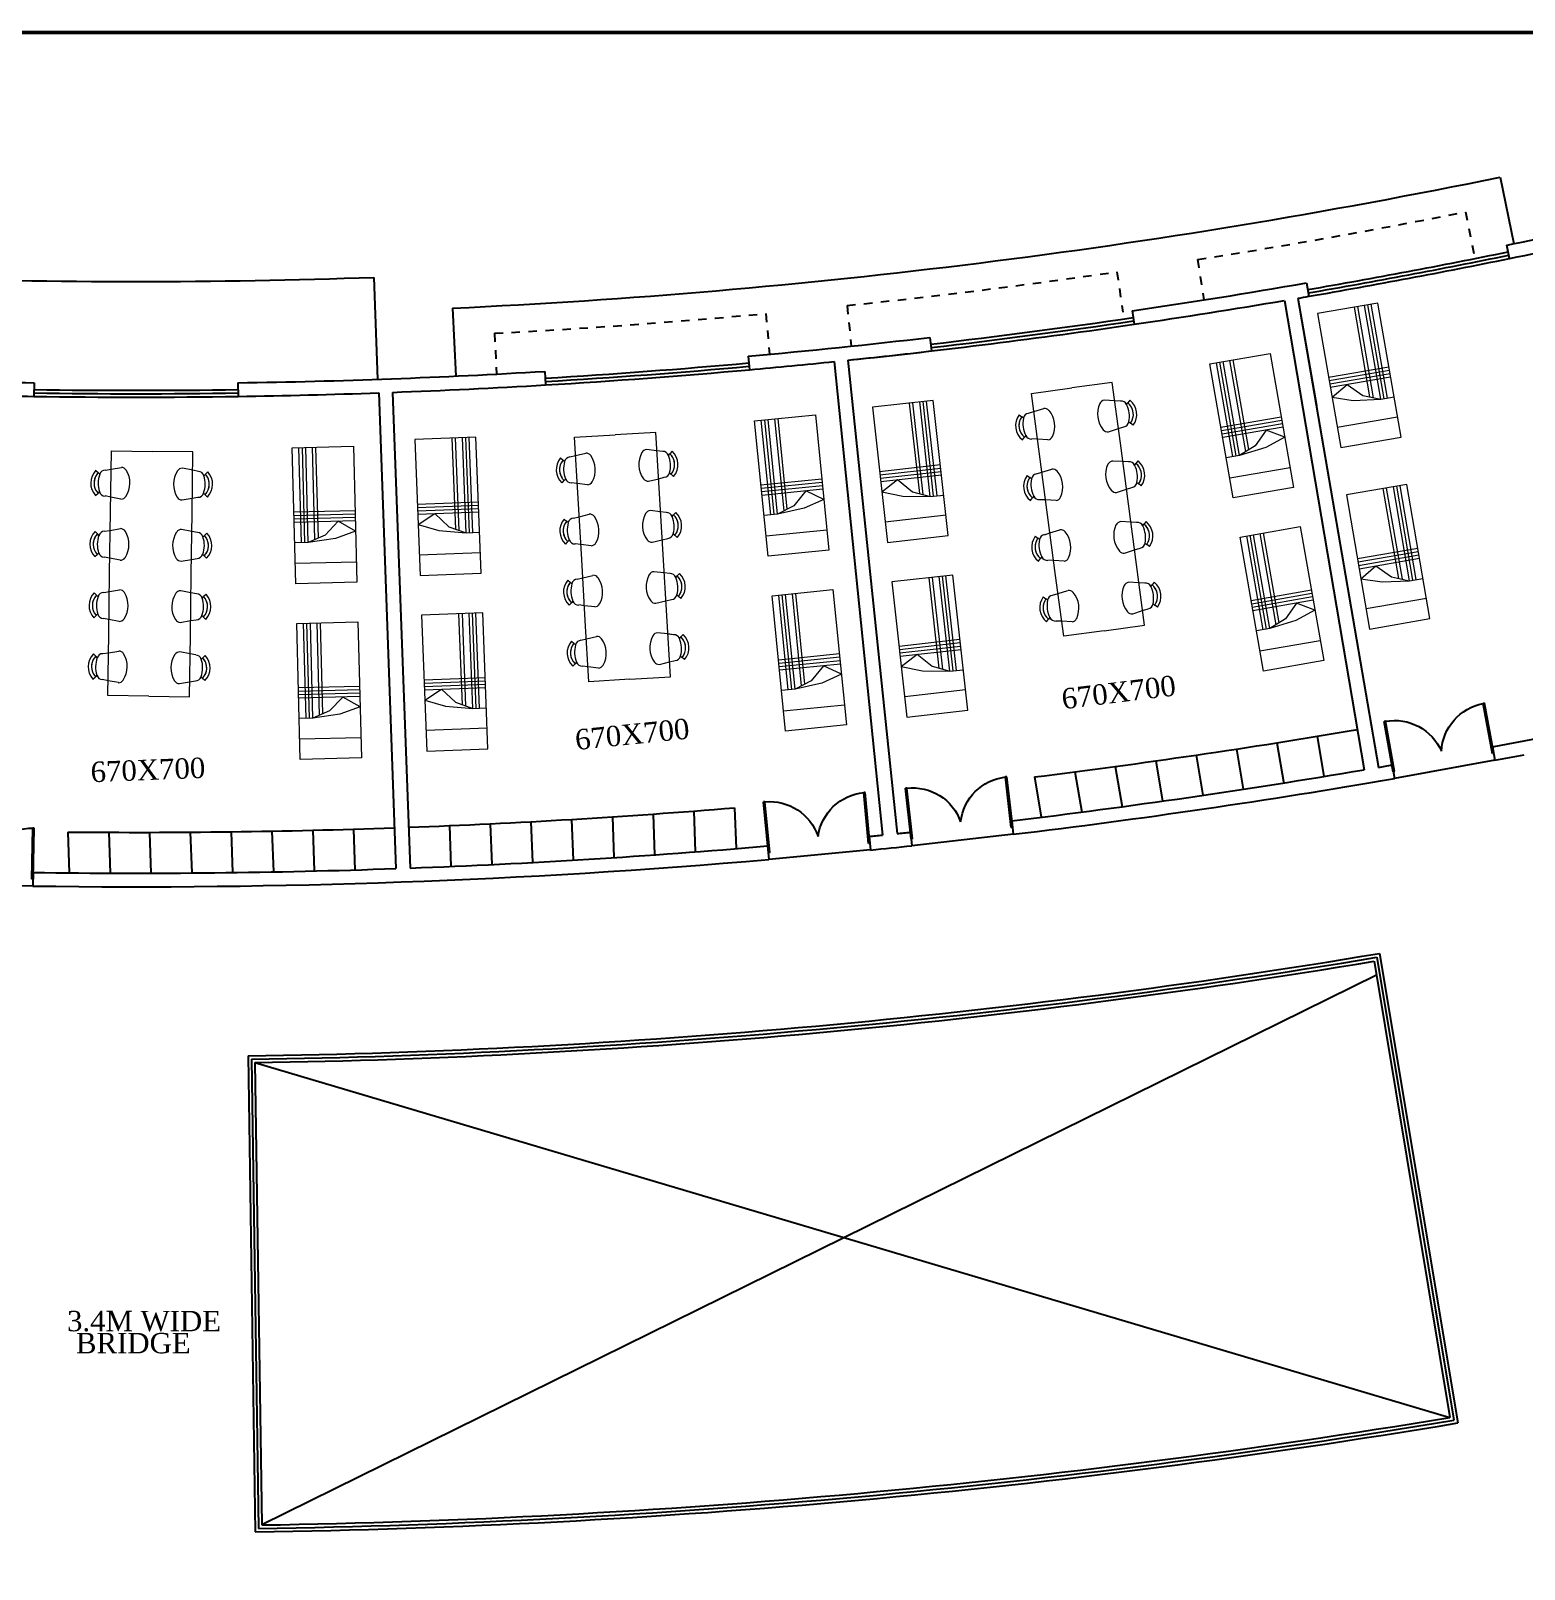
# Model space of a CAD drawing. Header units: metres. Extents: x 159409 to 239023, y 50504 to 95165.
# Drawn here: x 193498 to 195695, y 87594 to 89857 of the extents above; entities that cross this region are included whole.
import ezdxf
from ezdxf.enums import TextEntityAlignment as Align

# ---------------------------------------------------------------- set-up
doc = ezdxf.new("R2010")
doc.units = ezdxf.units.M
doc.header["$MEASUREMENT"] = 0
doc.linetypes.add('HIDDEN', pattern=[0.125, 0.0625, -0.0625])
doc.layers.add('A-TEXT', color=3, linetype='Continuous')
doc.layers.add('TEXT', color=3, linetype='Continuous')
doc.layers.add('FURN', color=8, linetype='Continuous', lineweight=5)
doc.styles.add('DIM', font='times.ttf', dxfattribs={"height": 0.3})
doc.styles.get("Standard").update_dxf_attribs({"font": 'times.ttf', "height": 18})

# ---------------------------------------------------------------- blocks, each defined once
blk = doc.blocks.new('d2')
at = {"color": 8, "ltscale": 8}
for p, q in [((-332.772, -186.458, 9945.752), (-332.753, -186.454, 9945.752)), ((-332.628, -187.194, 9945.752), (-332.772, -186.458, 9945.752)), ((-332.609, -187.19, 9945.752), (-332.753, -186.454, 9945.752)), ((-332.753, -186.454, 9945.752), (-332.753, -186.454, 9945.732)), ((-332.753, -186.454, 9945.732), (-332.753, -186.454, 9945.732)), ((-334.226, -186.743, 9945.752), (-334.206, -186.739, 9945.752)), ((-334.082, -187.479, 9945.752), (-334.226, -186.743, 9945.752)), ((-334.062, -187.475, 9945.752), (-334.206, -186.739, 9945.752)), ((-334.063, -187.577, 9945.752), (-332.589, -187.288, 9945.752)), ((-332.628, -187.194, 9945.752), (-332.609, -187.19, 9945.752)), ((-334.082, -187.479, 9945.752), (-334.062, -187.475, 9945.752))]:
    blk.add_line(p, q, dxfattribs=at)
for centre, start, end in [((-332.628, -187.194, 9945.752), 101.092, 178.0402), ((-334.062, -187.475, 9945.752), 24.1438, 101.092)]:
    blk.add_arc(centre, 0.75, start, end, dxfattribs=at)
blk = doc.blocks.new('FREGTET')
at = {"layer": 'FURN'}
for p, q in [((-154.698, 109.057, -2766.571), (-154.732, 108.979, -2766.571)), ((-154.698, 109.057, -2766.571), (-154.732, 108.979, -2766.571)), ((-154.66, 109.191, -2766.571), (-154.635, 109.149, -2766.571)), ((-154.66, 109.191, -2766.571), (-154.635, 109.149, -2766.571)), ((-154.617, 109.122, -2766.571), (-154.635, 109.149, -2766.571)), ((-154.617, 109.122, -2766.571), (-154.635, 109.149, -2766.571)), ((-154.369, 109.063, -2766.571), (-154.341, 109.079, -2766.571)), ((-154.369, 109.063, -2766.571), (-154.341, 109.079, -2766.571)), ((-154.3, 109.105, -2766.571), (-154.341, 109.079, -2766.571)), ((-154.3, 109.105, -2766.571), (-154.341, 109.079, -2766.571)), ((-154.994, 109.041, -2766.571), (-155.133, 108.458, -2766.571)), ((-154.118, 108.833, -2766.571), (-154.994, 109.041, -2766.571)), ((-154.732, 108.979, -2766.571), (-154.793, 108.838, -2766.571)), ((-154.34, 108.731, -2766.571), (-154.331, 108.884, -2766.571)), ((-154.331, 108.884, -2766.571), (-154.327, 108.968, -2766.571)), ((-154.331, 108.884, -2766.571), (-154.327, 108.968, -2766.571)), ((-153.243, 108.625, -2766.571), (-154.118, 108.833, -2766.571)), ((-153.822, 108.848, -2766.571), (-153.856, 108.771, -2766.571)), ((-153.822, 108.848, -2766.571), (-153.856, 108.771, -2766.571)), ((-153.784, 108.982, -2766.571), (-153.76, 108.941, -2766.571)), ((-153.784, 108.982, -2766.571), (-153.76, 108.941, -2766.571)), ((-153.742, 108.914, -2766.571), (-153.76, 108.941, -2766.571)), ((-153.742, 108.914, -2766.571), (-153.76, 108.941, -2766.571)), ((-153.493, 108.854, -2766.571), (-153.465, 108.871, -2766.571)), ((-153.493, 108.854, -2766.571), (-153.465, 108.871, -2766.571)), ((-153.425, 108.897, -2766.571), (-153.465, 108.871, -2766.571)), ((-153.425, 108.897, -2766.571), (-153.465, 108.871, -2766.571)), ((-153.856, 108.771, -2766.571), (-153.917, 108.63, -2766.571)), ((-153.464, 108.523, -2766.571), (-153.456, 108.676, -2766.571)), ((-153.456, 108.676, -2766.571), (-153.451, 108.76, -2766.571)), ((-153.456, 108.676, -2766.571), (-153.451, 108.76, -2766.571)), ((-152.367, 108.417, -2766.571), (-153.243, 108.625, -2766.571)), ((-152.946, 108.64, -2766.571), (-152.98, 108.563, -2766.571)), ((-152.946, 108.64, -2766.571), (-152.98, 108.563, -2766.571)), ((-152.908, 108.774, -2766.571), (-152.884, 108.732, -2766.571)), ((-152.908, 108.774, -2766.571), (-152.884, 108.732, -2766.571)), ((-152.866, 108.705, -2766.571), (-152.884, 108.732, -2766.571)), ((-152.866, 108.705, -2766.571), (-152.884, 108.732, -2766.571)), ((-152.618, 108.646, -2766.571), (-152.59, 108.663, -2766.571)), ((-152.618, 108.646, -2766.571), (-152.59, 108.663, -2766.571)), ((-152.549, 108.689, -2766.571), (-152.59, 108.663, -2766.571)), ((-152.549, 108.689, -2766.571), (-152.59, 108.663, -2766.571)), ((-155.271, 107.874, -2766.571), (-155.133, 108.458, -2766.571)), ((-152.98, 108.563, -2766.571), (-153.042, 108.422, -2766.571)), ((-152.589, 108.314, -2766.571), (-152.58, 108.468, -2766.571)), ((-152.58, 108.468, -2766.571), (-152.576, 108.552, -2766.571)), ((-152.58, 108.468, -2766.571), (-152.576, 108.552, -2766.571)), ((-151.491, 108.209, -2766.571), (-152.367, 108.417, -2766.571)), ((-152.071, 108.432, -2766.571), (-152.105, 108.355, -2766.571)), ((-152.071, 108.432, -2766.571), (-152.105, 108.354, -2766.571)), ((-152.033, 108.566, -2766.571), (-152.008, 108.524, -2766.571)), ((-152.033, 108.566, -2766.571), (-152.008, 108.524, -2766.571)), ((-151.991, 108.497, -2766.571), (-152.008, 108.524, -2766.571)), ((-151.991, 108.497, -2766.571), (-152.008, 108.524, -2766.571)), ((-151.742, 108.438, -2766.571), (-151.714, 108.454, -2766.571)), ((-151.742, 108.438, -2766.571), (-151.714, 108.454, -2766.571)), ((-151.674, 108.481, -2766.571), (-151.714, 108.454, -2766.571)), ((-151.674, 108.481, -2766.571), (-151.714, 108.454, -2766.571)), ((-152.105, 108.355, -2766.571), (-152.166, 108.214, -2766.571)), ((-151.713, 108.106, -2766.571), (-151.705, 108.259, -2766.571)), ((-151.705, 108.259, -2766.571), (-151.7, 108.344, -2766.571)), ((-151.705, 108.259, -2766.571), (-151.7, 108.344, -2766.571)), ((-151.63, 107.625, -2766.571), (-151.491, 108.209, -2766.571)), ((-155.009, 107.811, -2766.571), (-155.001, 107.965, -2766.571)), ((-154.396, 107.666, -2766.571), (-155.271, 107.874, -2766.571)), ((-155.014, 107.727, -2766.571), (-155.009, 107.812, -2766.571)), ((-155.014, 107.727, -2766.571), (-155.009, 107.811, -2766.571)), ((-154.609, 107.716, -2766.571), (-154.643, 107.639, -2766.571)), ((-154.609, 107.716, -2766.571), (-154.643, 107.639, -2766.571)), ((-154.547, 107.857, -2766.571), (-154.609, 107.716, -2766.571)), ((-154.133, 107.603, -2766.571), (-154.125, 107.756, -2766.571)), ((-155.04, 107.59, -2766.571), (-154.999, 107.617, -2766.571)), ((-155.04, 107.59, -2766.571), (-154.999, 107.617, -2766.571)), ((-154.971, 107.633, -2766.571), (-154.999, 107.617, -2766.571)), ((-154.971, 107.633, -2766.571), (-154.999, 107.617, -2766.571)), ((-154.723, 107.574, -2766.571), (-154.705, 107.547, -2766.571)), ((-154.723, 107.574, -2766.571), (-154.705, 107.547, -2766.571)), ((-154.681, 107.505, -2766.571), (-154.705, 107.547, -2766.571)), ((-154.681, 107.505, -2766.571), (-154.705, 107.547, -2766.571)), ((-153.52, 107.458, -2766.571), (-154.396, 107.666, -2766.571)), ((-154.138, 107.519, -2766.571), (-154.133, 107.603, -2766.571)), ((-154.138, 107.519, -2766.571), (-154.133, 107.603, -2766.571)), ((-153.733, 107.508, -2766.571), (-153.767, 107.431, -2766.571)), ((-153.733, 107.508, -2766.571), (-153.767, 107.431, -2766.571)), ((-153.672, 107.649, -2766.571), (-153.733, 107.508, -2766.571)), ((-153.258, 107.395, -2766.571), (-153.249, 107.548, -2766.571)), ((-151.63, 107.625, -2766.571), (-151.769, 107.041, -2766.571)), ((-154.164, 107.382, -2766.571), (-154.124, 107.408, -2766.571)), ((-154.164, 107.382, -2766.571), (-154.124, 107.408, -2766.571)), ((-154.096, 107.425, -2766.571), (-154.124, 107.408, -2766.571)), ((-154.096, 107.425, -2766.571), (-154.124, 107.408, -2766.571)), ((-153.847, 107.366, -2766.571), (-153.83, 107.338, -2766.571)), ((-153.847, 107.366, -2766.571), (-153.83, 107.338, -2766.571)), ((-153.805, 107.297, -2766.571), (-153.83, 107.338, -2766.571)), ((-153.805, 107.297, -2766.571), (-153.83, 107.338, -2766.571)), ((-152.645, 107.249, -2766.571), (-153.52, 107.458, -2766.571)), ((-153.262, 107.311, -2766.571), (-153.258, 107.395, -2766.571)), ((-153.262, 107.311, -2766.571), (-153.258, 107.395, -2766.571)), ((-152.858, 107.3, -2766.571), (-152.892, 107.223, -2766.571)), ((-152.858, 107.3, -2766.571), (-152.892, 107.223, -2766.571)), ((-152.796, 107.441, -2766.571), (-152.858, 107.3, -2766.571)), ((-151.769, 107.041, -2766.571), (-152.645, 107.249, -2766.571)), ((-152.382, 107.187, -2766.571), (-152.374, 107.34, -2766.571)), ((-153.289, 107.174, -2766.571), (-153.248, 107.2, -2766.571)), ((-153.289, 107.174, -2766.571), (-153.248, 107.2, -2766.571)), ((-153.22, 107.216, -2766.571), (-153.248, 107.2, -2766.571)), ((-153.22, 107.216, -2766.571), (-153.248, 107.2, -2766.571)), ((-152.972, 107.157, -2766.571), (-152.954, 107.13, -2766.571)), ((-152.972, 107.157, -2766.571), (-152.954, 107.13, -2766.571)), ((-152.93, 107.089, -2766.571), (-152.954, 107.13, -2766.571)), ((-152.93, 107.089, -2766.571), (-152.954, 107.13, -2766.571)), ((-152.387, 107.103, -2766.571), (-152.382, 107.187, -2766.571)), ((-152.387, 107.103, -2766.571), (-152.382, 107.187, -2766.571)), ((-151.982, 107.092, -2766.571), (-152.016, 107.014, -2766.571)), ((-151.982, 107.092, -2766.571), (-152.016, 107.014, -2766.571)), ((-151.921, 107.233, -2766.571), (-151.982, 107.092, -2766.571)), ((-152.413, 106.966, -2766.571), (-152.373, 106.992, -2766.571)), ((-152.413, 106.966, -2766.571), (-152.373, 106.992, -2766.571)), ((-152.345, 107.008, -2766.571), (-152.373, 106.992, -2766.571)), ((-152.345, 107.008, -2766.571), (-152.373, 106.992, -2766.571)), ((-152.096, 106.949, -2766.571), (-152.078, 106.922, -2766.571)), ((-152.096, 106.949, -2766.571), (-152.078, 106.922, -2766.571)), ((-152.054, 106.88, -2766.571), (-152.078, 106.922, -2766.571)), ((-152.054, 106.88, -2766.571), (-152.078, 106.922, -2766.571))]:
    blk.add_line(p, q, dxfattribs=at)
for centre, radius, start, end in [((-154.615, 109.037, -2766.571), 0.0847, 91.5148, 166.6297), ((-154.615, 109.037, -2766.571), 0.0847, 91.5148, 166.6297), ((-154.525, 108.959, -2766.571), 0.268, 33.0269, 120.2325), ((-154.525, 108.959, -2766.571), 0.268, 33.0269, 120.2325), ((-154.525, 108.959, -2766.571), 0.219, 33.0269, 120.2325), ((-154.525, 108.959, -2766.571), 0.219, 46.2775, 120.2325), ((-154.576, 108.746, -2766.571), 0.378, 56.8909, 96.3685), ((-154.576, 108.746, -2766.571), 0.378, 56.8909, 96.3685), ((-154.409, 108.988, -2766.571), 0.0847, 346.6297, 61.7447), ((-154.409, 108.988, -2766.571), 0.0847, 346.6297, 61.7447), ((-154.711, 108.819, -2766.571), 0.0847, 166.6297, 224.3988), ((-154.711, 108.819, -2766.571), 0.0847, 166.6297, 224.3988), ((-153.74, 108.829, -2766.571), 0.0847, 91.5148, 166.6297), ((-153.74, 108.829, -2766.571), 0.0847, 91.5148, 166.6297), ((-153.649, 108.751, -2766.571), 0.268, 33.0269, 120.2325), ((-153.649, 108.751, -2766.571), 0.268, 33.0269, 120.2325), ((-153.649, 108.751, -2766.571), 0.219, 33.0269, 120.2325), ((-153.649, 108.751, -2766.571), 0.219, 46.2775, 120.2325), ((-153.7, 108.538, -2766.571), 0.378, 56.8909, 96.3685), ((-153.7, 108.538, -2766.571), 0.378, 56.8909, 96.3685), ((-153.534, 108.78, -2766.571), 0.0847, 346.6297, 61.7447), ((-153.534, 108.78, -2766.571), 0.0847, 346.6297, 61.7447), ((-154.512, 109.013, -2766.571), 0.363, 224.3988, 288.8607), ((-154.512, 109.013, -2766.571), 0.363, 224.3988, 288.8607), ((-154.422, 108.75, -2766.571), 0.0847, 288.8607, 346.6297), ((-154.422, 108.75, -2766.571), 0.0847, 288.8607, 346.6297), ((-153.835, 108.611, -2766.571), 0.0847, 166.6297, 224.3988), ((-153.835, 108.611, -2766.571), 0.0847, 166.6297, 224.3988), ((-152.864, 108.621, -2766.571), 0.0847, 91.5148, 166.6297), ((-152.864, 108.621, -2766.571), 0.0847, 91.5148, 166.6297), ((-152.774, 108.543, -2766.571), 0.268, 33.0269, 120.2325), ((-152.774, 108.543, -2766.571), 0.268, 33.0269, 120.2325), ((-152.774, 108.543, -2766.571), 0.219, 33.0269, 120.2325), ((-152.774, 108.543, -2766.571), 0.219, 46.2775, 120.2325), ((-152.824, 108.33, -2766.571), 0.378, 56.8909, 96.3685), ((-152.824, 108.33, -2766.571), 0.378, 56.8909, 96.3685), ((-152.658, 108.572, -2766.571), 0.0847, 346.6297, 61.7447), ((-152.658, 108.572, -2766.571), 0.0847, 346.6297, 61.7447), ((-151.898, 108.335, -2766.571), 0.268, 33.0269, 120.2325), ((-151.898, 108.335, -2766.571), 0.268, 33.0269, 120.2325), ((-153.636, 108.805, -2766.571), 0.363, 224.3988, 288.8607), ((-153.636, 108.805, -2766.571), 0.363, 224.3988, 288.8607), ((-153.547, 108.542, -2766.571), 0.0847, 288.8607, 346.6297), ((-153.547, 108.542, -2766.571), 0.0847, 288.8607, 346.6297), ((-152.959, 108.403, -2766.571), 0.0847, 166.6297, 224.3988), ((-152.959, 108.403, -2766.571), 0.0847, 166.6297, 224.3988), ((-151.988, 108.413, -2766.571), 0.0847, 91.5148, 166.6297), ((-151.988, 108.413, -2766.571), 0.0847, 91.5148, 166.6297), ((-151.898, 108.335, -2766.571), 0.219, 33.0269, 120.2325), ((-151.898, 108.335, -2766.571), 0.219, 46.2775, 120.2325), ((-151.949, 108.122, -2766.571), 0.378, 56.8909, 96.3685), ((-151.949, 108.122, -2766.571), 0.378, 56.8909, 96.3685), ((-151.782, 108.364, -2766.571), 0.0847, 346.6297, 61.7447), ((-151.782, 108.364, -2766.571), 0.0847, 346.6297, 61.7447), ((-152.761, 108.597, -2766.571), 0.363, 224.3988, 288.8607), ((-152.761, 108.597, -2766.571), 0.363, 224.3988, 288.8607), ((-152.671, 108.334, -2766.571), 0.0847, 288.8607, 346.6297), ((-152.671, 108.334, -2766.571), 0.0847, 288.8607, 346.6297), ((-152.084, 108.194, -2766.571), 0.0847, 166.6297, 224.3988), ((-152.084, 108.194, -2766.571), 0.0847, 166.6297, 224.3988), ((-154.918, 107.945, -2766.571), 0.0847, 108.8607, 166.6297), ((-154.918, 107.945, -2766.571), 0.0847, 108.8607, 166.6297), ((-154.828, 107.682, -2766.571), 0.363, 44.3988, 108.8607), ((-154.828, 107.682, -2766.571), 0.363, 44.3988, 108.8607), ((-154.63, 107.876, -2766.571), 0.0847, 346.6297, 44.3988), ((-154.63, 107.876, -2766.571), 0.0847, 346.6297, 44.3988), ((-151.885, 108.389, -2766.571), 0.363, 224.3988, 288.8607), ((-151.885, 108.389, -2766.571), 0.363, 224.3988, 288.8607), ((-151.795, 108.126, -2766.571), 0.0847, 288.8607, 346.6297), ((-151.795, 108.126, -2766.571), 0.0847, 288.8607, 346.6297), ((-154.931, 107.707, -2766.571), 0.0847, 166.6297, 241.7447), ((-154.931, 107.707, -2766.571), 0.0847, 166.6297, 241.7447), ((-154.043, 107.737, -2766.571), 0.0847, 108.8607, 166.6297), ((-154.043, 107.737, -2766.571), 0.0847, 108.8607, 166.6297), ((-153.953, 107.474, -2766.571), 0.363, 44.3988, 108.8607), ((-153.953, 107.474, -2766.571), 0.363, 44.3988, 108.8607), ((-153.754, 107.668, -2766.571), 0.0847, 346.6297, 44.3988), ((-153.754, 107.668, -2766.571), 0.0847, 346.6297, 44.3988), ((-154.816, 107.736, -2766.571), 0.268, 213.0269, 300.2325), ((-154.816, 107.736, -2766.571), 0.268, 213.0269, 300.2325), ((-154.816, 107.736, -2766.571), 0.219, 213.0269, 300.2325), ((-154.816, 107.736, -2766.571), 0.219, 213.0269, 286.9819), ((-154.765, 107.949, -2766.571), 0.378, 236.8909, 276.3685), ((-154.765, 107.949, -2766.571), 0.378, 236.8909, 276.3685), ((-154.725, 107.658, -2766.571), 0.0847, 271.5148, 346.6297), ((-154.725, 107.658, -2766.571), 0.0847, 271.5148, 346.6297), ((-154.056, 107.499, -2766.571), 0.0847, 166.6297, 241.7447), ((-154.056, 107.499, -2766.571), 0.0847, 166.6297, 241.7447), ((-153.167, 107.529, -2766.571), 0.0847, 108.8607, 166.6297), ((-153.167, 107.529, -2766.571), 0.0847, 108.8607, 166.6297), ((-153.077, 107.266, -2766.571), 0.363, 44.3988, 108.8607), ((-153.077, 107.266, -2766.571), 0.363, 44.3988, 108.8607), ((-152.879, 107.46, -2766.571), 0.0847, 346.6297, 44.3988), ((-152.879, 107.46, -2766.571), 0.0847, 346.6297, 44.3988), ((-153.94, 107.528, -2766.571), 0.268, 213.0269, 300.2325), ((-153.94, 107.528, -2766.571), 0.268, 213.0269, 300.2325), ((-153.94, 107.528, -2766.571), 0.219, 213.0269, 300.2325), ((-153.94, 107.528, -2766.571), 0.219, 213.0269, 286.9819), ((-153.889, 107.741, -2766.571), 0.378, 236.8909, 276.3685), ((-153.889, 107.741, -2766.571), 0.378, 236.8909, 276.3685), ((-153.85, 107.45, -2766.571), 0.0847, 271.5148, 346.6297), ((-153.85, 107.45, -2766.571), 0.0847, 271.5148, 346.6297), ((-153.18, 107.291, -2766.571), 0.0847, 166.6297, 241.7447), ((-153.18, 107.291, -2766.571), 0.0847, 166.6297, 241.7447), ((-152.291, 107.321, -2766.571), 0.0847, 108.8607, 166.6297), ((-152.291, 107.321, -2766.571), 0.0847, 108.8607, 166.6297), ((-152.202, 107.058, -2766.571), 0.363, 44.3988, 108.8607), ((-152.202, 107.058, -2766.571), 0.363, 44.3988, 108.8607), ((-152.003, 107.252, -2766.571), 0.0847, 346.6297, 44.3988), ((-152.003, 107.252, -2766.571), 0.0847, 346.6297, 44.3988), ((-153.064, 107.32, -2766.571), 0.268, 213.0269, 300.2325), ((-153.064, 107.32, -2766.571), 0.268, 213.0269, 300.2325), ((-153.064, 107.32, -2766.571), 0.219, 213.0269, 300.2325), ((-153.064, 107.32, -2766.571), 0.219, 213.0269, 286.9819), ((-153.014, 107.533, -2766.571), 0.378, 236.8909, 276.3685), ((-153.014, 107.533, -2766.571), 0.378, 236.8909, 276.3685), ((-152.974, 107.242, -2766.571), 0.0847, 271.5148, 346.6297), ((-152.974, 107.242, -2766.571), 0.0847, 271.5148, 346.6297), ((-152.304, 107.083, -2766.571), 0.0847, 166.6297, 241.7447), ((-152.304, 107.083, -2766.571), 0.0847, 166.6297, 241.7447), ((-152.098, 107.034, -2766.571), 0.0847, 271.5148, 346.6297), ((-152.098, 107.034, -2766.571), 0.0847, 271.5148, 346.6297), ((-152.189, 107.112, -2766.571), 0.268, 213.0269, 300.2325), ((-152.189, 107.112, -2766.571), 0.268, 213.0269, 300.2325), ((-152.189, 107.112, -2766.571), 0.219, 213.0269, 300.2325), ((-152.189, 107.112, -2766.571), 0.219, 213.0269, 286.9819), ((-152.138, 107.325, -2766.571), 0.378, 236.8909, 276.3685), ((-152.138, 107.325, -2766.571), 0.378, 236.8909, 276.3685)]:
    blk.add_arc(centre, radius, start, end, dxfattribs=at)
blk = doc.blocks.new('A$C25933C84')
at = {"linetype": 'Continuous'}
for p, q in [((0, 0.9), (2, 0.9)), ((0, 0), (0, 0.9)), ((0.3, 0.9), (0.3, 0)), ((0.6, 0.7), (0.6, 0.9)), ((0.65, 0.3), (0.6, 0.7)), ((0.7, 0.45), (0.6, 0.7)), ((2, 0.9), (2, 0)), ((0.75, 0), (0.65, 0.3)), ((0.9, 0.25), (0.7, 0.45)), ((0.75, 0), (0.9, 0.25)), ((2, 0), (0, 0))]:
    blk.add_line(p, q, dxfattribs=at)
for p, q in [((0.6, 0.8), (2, 0.8)), ((0.6, 0.75), (2, 0.75)), ((0.6, 0.7), (2, 0.7)), ((0.9, 0), (0.9, 0.9)), ((0.95, 0), (0.95, 0.9)), ((1, 0), (1, 0.9)), ((1.05, 0), (1.05, 0.9)), ((0.64, 0.6), (2, 0.6)), ((0.66, 0.55), (2, 0.55))]:
    blk.add_line(p, q)

msp = doc.modelspace()

# ---------------------------------------------------------------- linework, layer by layer
at = {"color": 0, "ltscale": 10}
for p, q in [((195659.336, 89641.368, 0.002), (195679.42, 89543.406, 0.421)), ((195673.056, 89521.691, 0.421), (195669.06, 89541.287, 0.421)), ((194003.091, 89493.993, -0.842), (194008.372, 89344.086, 0.421)), ((195374.652, 89485.788, 0.421), (195378.065, 89466.082, 0.421)), ((195342.38, 89459.968, 0.421), (195459.354, 88769.81, 0.421)), ((195361.993, 89463.312, 0.421), (195389.04, 89305.614, 0.421)), ((195361.993, 89463.312, 0.421), (195480.325, 88773.386, 0.421)), ((194118.574, 89448.679, -0.066), (194123.233, 89348.788, 0.421)), ((195118.125, 89444.759, 0.421), (195121.029, 89424.968, 0.421)), ((194820.701, 89405.616, 0.421), (194823.016, 89385.75, 0.421)), ((194553.468, 89378.081, 0.421), (194555.253, 89358.161, 0.421)), ((194680.063, 89370.124, 0.421), (194751.172, 88673.746, 0.421)), ((194699.854, 89372.165, 0.421), (194772.334, 88675.927, 0.421)), ((194254.311, 89355.756, 0.421), (194255.504, 89335.79, 0.421)), ((193503.294, 89338.945, 0.421), (193502.997, 89318.948, 0.421)), ((193803.087, 89338.945, 0.421), (193803.384, 89318.948, 0.421)), ((194010.312, 89324.142, 0.421), (194035.042, 88624.579, 0.421)), ((194030.195, 89324.864, 0.421), (194056.302, 88625.351, 0.421)), ((195271.607, 88800.374, 0.421), (195281.634, 88741.209, 0.421)), ((195330.903, 88809.574, 0.421), (195341.041, 88749.758, 0.421)), ((195390.143, 88819.105, 0.421), (195400.198, 88759.784, 0.421)), ((195648.103, 88803.526, 0.421), (195651.522, 88783.819, 0.421)), ((195093.382, 88774.754, 0.421), (195103.414, 88715.565, 0.421)), ((195152.846, 88782.964, 0.421), (195162.876, 88723.784, 0.421)), ((195212.254, 88791.503, 0.421), (195222.283, 88732.332, 0.421)), ((195500.488, 88776.864, 0.421), (195503.907, 88757.158, 0.421)), ((194974.285, 88759.328, 0.421), (194984.321, 88700.113, 0.421)), ((195033.861, 88766.876, 0.421), (195043.895, 88707.674, 0.421)), ((194473.466, 88709.177, 0.421), (194475.705, 88649.173, 0.421)), ((194533.33, 88713.927, 0.421), (194535.57, 88653.91, 0.421)), ((194114.016, 88687.715, 0.421), (194116.26, 88627.589, 0.421)), ((194173.956, 88690.455, 0.421), (194176.193, 88630.493, 0.421)), ((194233.883, 88693.529, 0.421), (194236.121, 88633.563, 0.421)), ((194293.797, 88696.939, 0.421), (194296.035, 88636.965, 0.421)), ((194353.699, 88700.683, 0.421), (194355.938, 88640.701, 0.421)), ((194413.589, 88704.762, 0.421), (194415.828, 88644.771, 0.421)), ((194941.282, 88694.86, 0.421), (194943.353, 88674.965, 0.421)), ((193552.843, 88678.3, 0.421), (193554.965, 88618.278, 0.421)), ((193612.894, 88677.907, 0.421), (193615.016, 88617.899, 0.421)), ((193672.934, 88677.85, 0.421), (193675.055, 88617.854, 0.421)), ((193732.962, 88678.128, 0.421), (193735.082, 88618.142, 0.421)), ((193792.977, 88678.741, 0.421), (193795.098, 88618.763, 0.421)), ((193852.981, 88679.689, 0.421), (193855.101, 88619.718, 0.421)), ((193912.974, 88680.972, 0.421), (193915.093, 88621.005, 0.421)), ((193972.954, 88682.589, 0.421), (193975.08, 88622.459, 0.421)), ((194731.274, 88671.732, 0.421), (194733.306, 88651.836, 0.421)), ((194792.225, 88678.017, 0.421), (194794.295, 88658.124, 0.421)), ((194581.916, 88657.806, 0.421), (194583.948, 88637.907, 0.421)), ((193502.031, 88618.889, 0.421), (193501.437, 88598.895, 0.421))]:
    msp.add_line(p, q, dxfattribs=at)
at = {"color": 0, "linetype": 'HIDDEN', "ltscale": 200}
for p, q in [((195608.321, 89590.261, 0), (195621.966, 89521.604, 0.421)), ((195095.8, 89502.134, 0), (195104.431, 89442.758, 0.421)), ((195214.44, 89520.106, -0.005), (195223.781, 89460.837, 0.421)), ((194579.391, 89440.694, 0.421), (194584.933, 89380.95, 0.421)), ((194698.812, 89452.491, 0.421), (194705.068, 89392.819, 0.421)), ((194180.364, 89411.697, 0.421), (194183.518, 89351.78, 0.421))]:
    msp.add_line(p, q, dxfattribs=at)
at = {"color": 0, "ltscale": 8}
for p, q in [((195473.871, 88488.327, 0.421), (195585.523, 87817.556, 0.421)), ((195477.982, 88494.081, 0.421), (195591.276, 87813.445, 0.421)), ((195482.092, 88499.837, 0.421), (195597.029, 87809.337, 0.421)), ((195477.273, 88467.887, 0.421), (193838.149, 87659.285, 0.842)), ((193817.903, 88349.056, 0.842), (193828.299, 87649.131, 0.842)), ((193822.977, 88344.132, 0.842), (193833.224, 87654.206, 0.842)), ((193828.05, 88339.21, 0.842), (193838.149, 87659.282, 0.842)), ((193828.05, 88339.208, 0.842), (195585.523, 87817.556, 0.421))]:
    msp.add_line(p, q, dxfattribs=at)
at = {"color": 6, "const_width": 5.123}
msp.add_lwpolyline([(197008.003, 89854.015), (197008.003, 85112.189), (190264.254, 85112.189), (190264.254, 89854.015)], close=True, dxfattribs=at)
at = {"color": 0, "ltscale": 10}
for centre, radius, start, end in [((193653.191, 99426.332, 0.421), 9988.5, 272.6704847, 281.5864047), ((193653.191, 99426.332, 0.421), 10088.5, 281.5263458, 282.5630882), ((193653.191, 99426.332, 0.421), 10108.5, 281.5263458, 282.5630882), ((193653.191, 99426.332, 0.421), 10098.5, 279.825333, 281.5263458), ((193653.191, 99426.332, 0.421), 10103.5, 279.8256138, 281.5263458), ((193653.191, 99426.332, 0.421), 10108.5, 279.8258943, 281.5263458), ((193653.191, 99426.332), 9938.5, 267.9812456, 272.0176033), ((193653.191, 99426.332, 0.421), 10088.5, 278.3493446, 279.8247985), ((193653.191, 99426.332, 0.421), 10108.5, 278.349339, 279.6195864), ((193653.191, 99426.332, 0.421), 10108.5, 279.7323586, 279.8247985), ((193653.191, 99426.332, 0.421), 10088.5, 275.1197699, 276.6455503), ((193653.191, 99426.332, 0.421), 10108.5, 275.9432213, 276.6455503), ((193653.191, 99426.332, 0.421), 10108.5, 275.1197699, 275.830449), ((193653.191, 99426.332, 0.421), 10088.5, 266.8626328, 269.1486596), ((193653.191, 99426.332, 0.421), 10088.5, 270.8513404, 273.4159757), ((193653.191, 99426.332, 0.421), 10108.5, 268.2974718, 269.1486596), ((193653.191, 99426.332, 0.421), 10108.5, 270.8513404, 272.0246116), ((193653.191, 99426.332, 0.421), 10108.5, 272.1373838, 273.4159812), ((193653.191, 99426.332, 0.421), 10808.5, 280.635997, 284.6484082), ((193653.191, 99426.332, 0.421), 10748.5, 277.0600549, 279.6195864), ((193653.191, 99426.332, 0.421), 10808.5, 279.7323586, 279.8408226), ((193653.191, 99426.332, 0.421), 10828.5, 280.6345283, 280.8674713), ((193653.191, 99426.332, 0.421), 10808.5, 276.8444272, 279.6195864), ((193653.191, 99426.332, 0.421), 10828.5, 276.8427625, 279.8408226), ((193653.191, 99426.332, 0.421), 10748.5, 272.1373838, 274.6969153), ((193653.191, 99426.332, 0.421), 10748.5, 274.9282795, 274.9292431), ((193653.191, 99426.332, 0.421), 10748.5, 269.4650802, 272.0246116), ((193653.191, 99426.332, 0.421), 10808.5, 275.7244291, 275.830449), ((193653.191, 99426.332, 0.421), 10808.5, 275.9432213, 276.0492412), ((193653.191, 99426.332, 0.421), 10808.5, 272.1373838, 274.9292431), ((193653.191, 99426.332, 0.421), 10828.5, 275.7246249, 276.0490454), ((193653.191, 99426.332, 0.421), 10828.5, 269.1970131, 274.9309078), ((193653.191, 99426.332, 0.421), 10808.5, 269.1986777, 272.0246116)]:
    msp.add_arc(centre, radius, start, end, dxfattribs=at)
at = {"color": 0, "linetype": 'HIDDEN', "ltscale": 200}
for start, end in [(278.9563077, 281.2422321), (275.9848206, 278.270745), (273.0132844, 275.2992088)]:
    msp.add_arc((193653.191, 99426.332), 10028.5, start, end, dxfattribs=at)
at = {"color": 0, "ltscale": 8}
for centre, radius, start, end in [((193646.421, 99475.871, 0.421), 10148.5, 276.6511461, 278.3465437), ((193646.421, 99475.871, 0.421), 10158.5, 275.9522672, 278.3465437), ((193646.421, 99475.871, 0.421), 10153.5, 276.6511434, 278.3465437), ((193649.717, 99476.211, 0.421), 10148.5, 273.4187765, 275.1141741), ((193649.717, 99476.211, 0.421), 10153.5, 273.4187765, 275.1141769), ((193649.717, 99476.211, 0.421), 10158.5, 273.4187765, 275.1141796), ((193653.191, 99476.332, 0.421), 10158.5, 269.1528498, 270.8471502), ((193653.191, 99476.332, 0.421), 10153.5, 269.1528518, 270.8471482), ((193653.191, 99476.332, 0.421), 10148.5, 269.1528539, 270.8471461), ((193653.191, 99426.332, 0.421), 11078.5, 270.8518895, 279.5022101), ((193653.191, 99426.332, 0.421), 11083.5, 270.8777364, 279.4763394), ((193653.191, 99426.332, 0.421), 11088.5, 270.90356, 279.4504921), ((193653.191, 99426.332, 0.421), 11778.5, 270.8518342, 279.4991365), ((193653.191, 99426.332, 0.421), 11773.5, 270.8761671, 279.4748246), ((193653.191, 99426.332, 0.421), 11768.5, 270.9005207, 279.4504921)]:
    msp.add_arc(centre, radius, start, end, dxfattribs=at)

# ---------------------------------------------------------------- block references
at = {"extrusion": (-3.19e-14, -2.7e-15, -1), "xscale": -99.99999999999999, "yscale": 100, "zscale": -99.99999999999999, "rotation": 69.05481803916196}
msp.add_blockref('FREGTET', (-190446.004, 70965.987, -276657.548), dxfattribs=at)
at = {"extrusion": (-3.2e-14, -4e-16, -1), "xscale": -99.99999999999996, "yscale": 99.99999999999996, "zscale": -99.99999999999996, "rotation": 73.21984757951903}
msp.add_blockref('FREGTET', (-188452.554, 71278.473, -276657.548), dxfattribs=at)
at = {"extrusion": (-3.19e-14, 2e-15, -1), "xscale": -99.99999999999996, "yscale": 99.99999999999996, "zscale": -99.99999999999996, "rotation": 77.4396737831291}
msp.add_blockref('FREGTET', (-186464.275, 71737.473, -276657.548), dxfattribs=at)
at = {"color": 8, "yscale": 100, "zscale": 100}
for p, xscale, rotation in [((157706.601, 94075.531, -994574.75), -100.0000000000001, 21.37548583600485), ((157437.303, 96492.432, -994574.75), -100, 17.54073426057478), ((157387.365, 97201.529, -994574.75), -100, 16.41979895136288), ((157369.55, 101338.724, -994574.75), -100, 9.89218711048812)]:
    msp.add_blockref('d2', p, dxfattribs=dict(at, xscale=xscale, rotation=rotation))
at = {"layer": 'FURN', "extrusion": (1.76e-14, 4.8e-15, -1), "xscale": 99.99999999999994, "yscale": 99.99999999999994, "zscale": -99.99999999999996, "rotation": 80.1918751797566}
for p in [(-195424.933, 89243.673, -0.421), (-195467.372, 88976.853, -0.421)]:
    msp.add_blockref('A$C25933C84', p, dxfattribs=at)
at = {"layer": 'FURN', "extrusion": (-1.83e-14, -1.4e-15, -1), "xscale": -99.99999999999994, "yscale": 99.99999999999996, "zscale": -99.99999999999994, "rotation": 260.1160564487344}
for p in [(-195355.442, 89185.038, -0.421), (-195399.8, 88930.457, -0.421)]:
    msp.add_blockref('A$C25933C84', p, dxfattribs=at)
at = {"layer": 'FURN', "extrusion": (1.79e-14, 3.7e-15, -1), "xscale": 99.99999999999996, "yscale": 99.99999999999996, "zscale": -99.99999999999996, "rotation": 83.63892835760012}
for p in [(-194758.322, 89104.248, -0.421), (-194786.953, 88847.423, -0.421)]:
    msp.add_blockref('A$C25933C84', p, dxfattribs=at)
at = {"layer": 'FURN', "extrusion": (-1.83e-14, -1e-16, -1), "xscale": -99.99999999999996, "yscale": 99.99999999999996, "zscale": -99.99999999999996, "rotation": 264.2810859890912}
for p in [(-194672.267, 89092.837, -0.421), (-194698.017, 88835.707, -0.421)]:
    msp.add_blockref('A$C25933C84', p, dxfattribs=at)
at = {"layer": 'FURN', "extrusion": (1.82e-14, 2.4e-15, -1), "xscale": 100, "yscale": 100, "zscale": -100, "rotation": 87.80395789795709}
for p in [(-194070.855, 89055.629, -0.421), (-194080.758, 88797.403, -0.421)]:
    msp.add_blockref('A$C25933C84', p, dxfattribs=at)
at = {"layer": 'FURN', "extrusion": (-1.83e-14, 1.3e-15, -1), "xscale": -99.99999999999996, "yscale": 99.99999999999996, "zscale": -99.99999999999996, "rotation": 268.5009121927013}
for p in [(-193977.966, 89045.877, -0.421), (-193984.727, 88787.549, -0.421)]:
    msp.add_blockref('A$C25933C84', p, dxfattribs=at)

# ---------------------------------------------------------------- texts
at = {"layer": 'A-TEXT'}
for rotation, p in [(6.971922, (195098.263, 88884.014, 0.421)), (5.813474, (194382.869, 88822.331, 0.421)), (2.213861, (193670.63, 88769.774, 0.421))]:
    msp.add_text('670X700', height=30, rotation=rotation, dxfattribs=at).set_placement(p, align=Align.MIDDLE)
at = {"layer": 'TEXT', "lineweight": -2, "ltscale": 2, "char_height": 30, "width": 355.21968, "attachment_point": 7, "rotation": 359.985057, "style": 'DIM'}
for s, insert in [('{\\C3;3.4M WIDE }', (193551.64, 87943.546, 0.842)), ('{\\C3;BRIDGE}', (193564.781, 87911.324, 0.842))]:
    msp.add_mtext(s, dxfattribs=dict(at, insert=insert))

doc.saveas('drawing.dxf')
